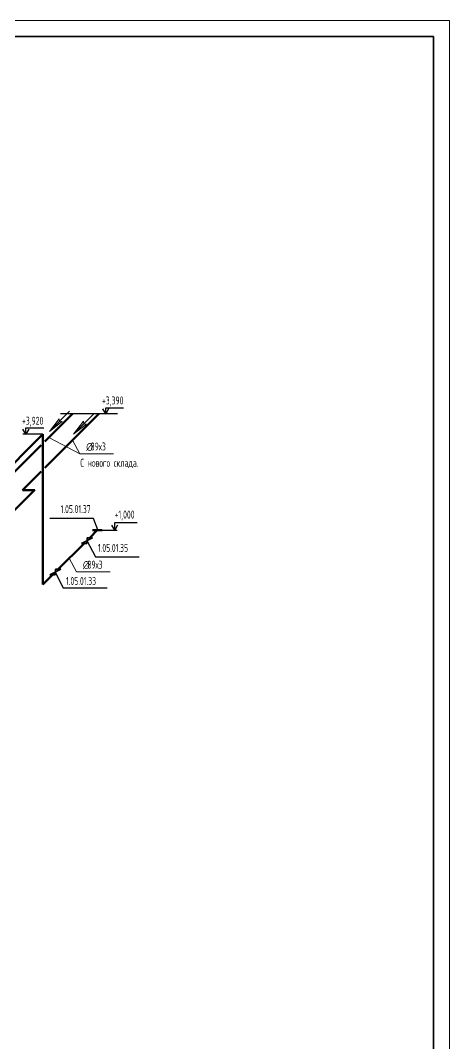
# Model space of a CAD drawing. Header units: millimetres. Extents: x -2281 to 17340, y -2563 to 4166.
# Drawn here: x 5926.1 to 6060, y 274.3 to 594 of the extents above; entities that cross this region are included whole.
import ezdxf

# ---------------------------------------------------------------- set-up
doc = ezdxf.new("R2010")
doc.units = ezdxf.units.MM
for name, pattern in [('K5LT32777', [0]), ('K5LT32781', [0]), ('K5LT32783', [0]), ('K5LT32788', [0]), ('K5LT32789', [0]), ('K5LT32823', [0]), ('K5LT_BASIC', [0]), ('K5LT_THIN', [0])]:
    doc.linetypes.add(name, pattern=pattern)
doc.layers.add('Системный слой', color=7, linetype='Continuous')
doc.styles.add('KTEXTSTYLE', font='GOST_AU.SHX', dxfattribs={"width": 0.96, "height": 5})

# ---------------------------------------------------------------- blocks, each defined once
blk = doc.blocks.new('U1161')
at = {"layer": 'Системный слой', "color": 7, "linetype": 'K5LT32823', "lineweight": 25}
for p, q in [((5927.74, 464.75), (5926.84, 466.3)), ((5933.1, 464.75), (5926.84, 464.75)), ((5927.74, 466.66), (5933.32, 466.66)), ((5927.74, 464.75), (5927.74, 466.66)), ((5928.64, 466.3), (5927.74, 464.75))]:
    blk.add_line(p, q, dxfattribs=at)
at = {"layer": 'Системный слой', "color": 7, "linetype": 'K5LT32823', "const_width": 0.25}
blk.add_lwpolyline([(5928.64, 466.3), (5927.74, 464.75), (5926.84, 466.3)], dxfattribs=at)
at = {"layer": 'Системный слой', "color": 7, "insert": (5926.56, 470.17), "char_height": 2.5, "attachment_point": 1, "style": 'KTEXTSTYLE'}
blk.add_mtext('\\H3.5;\\W0.965;\\Q15;\\Q0;\\W0.715;\\H2.50;+3,920', dxfattribs=at)
blk = doc.blocks.new('U1376')
at = {"layer": 'Системный слой'}
blk.add_hatch(color=7, dxfattribs=at).paths.add_polyline_path([(5942.67, 464.75), (5946.66, 467.83), (5945.84, 467.94), (5945.73, 468.76)])
at = {"layer": 'Системный слой', "color": 7, "linetype": 'K5LT_THIN', "lineweight": 13}
for p, q in [((5948.96, 471.08), (5942.67, 464.75)), ((5942.67, 464.75), (5945.73, 468.76)), ((5946.66, 467.83), (5942.67, 464.75)), ((5945.73, 468.76), (5945.84, 467.94)), ((5945.84, 467.94), (5946.66, 467.83))]:
    blk.add_line(p, q, dxfattribs=at)
blk = doc.blocks.new('U1377')
at = {"layer": 'Системный слой'}
blk.add_hatch(color=7, dxfattribs=at).paths.add_polyline_path([(5935.11, 465.55), (5939.11, 468.64), (5938.29, 468.75), (5938.17, 469.56)])
at = {"layer": 'Системный слой', "color": 7, "linetype": 'K5LT_THIN', "lineweight": 13}
for p, q in [((5941.41, 471.89), (5935.11, 465.55)), ((5935.11, 465.55), (5938.17, 469.56)), ((5939.11, 468.64), (5935.11, 465.55)), ((5938.17, 469.56), (5938.29, 468.75)), ((5938.29, 468.75), (5939.11, 468.64))]:
    blk.add_line(p, q, dxfattribs=at)
blk = doc.blocks.new('U1411')
at = {"layer": 'Системный слой', "color": 7, "linetype": 'K5LT_THIN', "lineweight": 13}
for q in [(5941.28, 425.93), (5954.07, 421.69)]:
    blk.add_line((5943.59, 421.69), q, dxfattribs=at)
at = {"layer": 'Системный слой', "color": 7, "char_height": 2.5, "attachment_point": 1, "style": 'KTEXTSTYLE'}
for s, insert in [('\\H3.5;\\W0.965;\\Q15;\\Q0;\\W0.715;\\H2.50;∅', (5945.59, 425.19)), ('\\H3.5;\\W0.965;\\Q15;\\Q0;\\W0.715;\\H2.50;89х3', (5946.91, 425.19))]:
    blk.add_mtext(s, dxfattribs=dict(at, insert=insert))
blk = doc.blocks.new('U1412')
at = {"layer": 'Системный слой', "color": 7, "linetype": 'K5LT_THIN', "lineweight": 13}
for q in [(5942.3, 462.86), (5955.09, 458.62)]:
    blk.add_line((5944.61, 458.62), q, dxfattribs=at)
at = {"layer": 'Системный слой', "color": 7, "char_height": 2.5, "attachment_point": 1, "style": 'KTEXTSTYLE'}
for s, insert in [('\\H3.5;\\W0.965;\\Q15;\\Q0;\\W0.715;\\H2.50;∅', (5946.61, 462.12)), ('\\H3.5;\\W0.965;\\Q15;\\Q0;\\W0.715;\\H2.50;89х3', (5947.93, 462.12))]:
    blk.add_mtext(s, dxfattribs=dict(at, insert=insert))

msp = doc.modelspace()

# ---------------------------------------------------------------- hatches: boundary and pattern name
at = {"layer": 'Системный слой', "true_color": 0x7fbfff}
msp.add_hatch(color=151, dxfattribs=at).paths.add_polyline_path([(5935.28112, 420.76201), (5936.94778, 420.76201), (5936.99833, 421.6459)])

# ---------------------------------------------------------------- linework, layer by layer
at = {"color": 7, "linetype": 'K5LT_THIN', "lineweight": 13}
for p, q in [((5219, 594), (6060, 594)), ((6060, 594), (6060, 0))]:
    msp.add_line(p, q, dxfattribs=at)
at = {"color": 5, "linetype": 'K5LT_BASIC', "lineweight": 35, "true_color": 0x0000ff}
for p, q in [((5239, 589), (6055, 589)), ((6055, 589), (6055, 5))]:
    msp.add_line(p, q, dxfattribs=at)
at = {"layer": 'Системный слой', "color": 191, "linetype": 'K5LT32781', "lineweight": 50, "true_color": 0xbf7fff}
for p, q in [((5933.69769, 462.44644), (5942.34095, 471.07714)), ((5915.07044, 443.84627), (5932.49769, 461.24819)), ((5926.71596, 447.27232), (5928.76344, 449.31981))]:
    msp.add_line(p, q, dxfattribs=at)
at = {"layer": 'Системный слой', "color": 211, "linetype": 'K5LT32783', "lineweight": 50, "true_color": 0xff7fff}
for p, q in [((5933.69769, 454.25406), (5950.52077, 471.07714)), ((5926.71596, 447.27232), (5932.49769, 453.05406)), ((5930.53599, 447.32112), (5895.94732, 412.73245)), ((5926.71596, 447.27232), (5930.5363, 447.27232))]:
    msp.add_line(p, q, dxfattribs=at)
at = {"layer": 'Системный слой', "color": 7, "linetype": 'K5LT32823', "lineweight": 25}
for p, q in [((5956.37436, 471.07714), (5938.61837, 471.07714)), ((5952.69833, 471.07714), (5951.79833, 472.63599)), ((5952.69833, 471.07714), (5952.69833, 472.98953)), ((5952.69833, 472.98953), (5958.28166, 472.98953)), ((5953.59833, 472.63599), (5952.69833, 471.07714)), ((5955.49362, 434.69744), (5954.59362, 436.25629)), ((5955.49362, 434.69744), (5955.49362, 437.10104)), ((5955.49362, 437.10104), (5962.46029, 437.10104)), ((5956.39362, 436.25629), (5955.49362, 434.69744)), ((5950.04988, 434.69744), (5956.2376, 434.69744))]:
    msp.add_line(p, q, dxfattribs=at)
at = {"layer": 'Системный слой', "color": 151, "linetype": 'K5LT32788', "lineweight": 50, "true_color": 0x7fbfff}
for p, q in [((5933.09769, 464.74526), (5574.82634, 106.4739)), ((5933.09769, 417.74526), (5933.09769, 464.74526)), ((5950.04988, 434.69744), (5947.69308, 432.34065)), ((5948.56654, 434.69744), (5951.53321, 434.69744)), ((5945.92532, 430.57288), (5937.88222, 422.52978)), ((5936.11445, 420.76201), (5933.09769, 417.74526))]:
    msp.add_line(p, q, dxfattribs=at)
at = {"layer": 'Системный слой', "color": 7, "linetype": 'K5LT_THIN', "lineweight": 13}
msp.add_line((5944.6087, 458.62039), (5934.96922, 463.71613), dxfattribs=at)
at = {"layer": 'Системный слой', "color": 7, "linetype": 'K5LT32777', "lineweight": 25}
for p, q in [((5948.03815, 438.34419), (5935.19092, 438.34419)), ((5948.87148, 438.34419), (5948.03815, 438.34419)), ((5950.18472, 434.85779), (5948.87148, 438.34419)), ((5946.74742, 431.5088), (5949.46743, 426.39098)), ((5949.46743, 426.39098), (5950.30077, 426.39098)), ((5950.30077, 426.39098), (5963.14799, 426.39098)), ((5936.942, 421.64169), (5939.43624, 416.66988)), ((5939.43624, 416.66988), (5940.26958, 416.66988)), ((5940.26958, 416.66988), (5953.1168, 416.66988))]:
    msp.add_line(p, q, dxfattribs=at)
at = {"layer": 'Системный слой', "color": 151, "linetype": 'K5LT32789', "lineweight": 35, "true_color": 0x7fbfff}
for p, q in [((5948.52642, 432.34065), (5945.09198, 430.57288)), ((5946.85975, 432.34065), (5946.75865, 430.57288)), ((5948.52642, 432.34065), (5946.85975, 432.34065)), ((5946.75865, 430.57288), (5945.09198, 430.57288)), ((5938.71555, 422.52978), (5935.28112, 420.76201)), ((5937.04888, 422.52978), (5936.94778, 420.76201)), ((5938.71555, 422.52978), (5937.04888, 422.52978)), ((5936.94778, 420.76201), (5935.28112, 420.76201))]:
    msp.add_line(p, q, dxfattribs=at)
at = {"layer": 'Системный слой', "color": 7, "linetype": 'K5LT32823', "const_width": 0.25}
for points in [[(5953.59833, 472.63599), (5952.69833, 471.07714), (5951.79833, 472.63599)], [(5956.39362, 436.25629), (5955.49362, 434.69744), (5954.59362, 436.25629)]]:
    msp.add_lwpolyline(points, dxfattribs=at)

# ---------------------------------------------------------------- block references
at = {"layer": 'Системный слой'}
for name in ['U1161', 'U1377', 'U1376', 'U1412', 'U1411']:
    msp.add_blockref(name, (0, 0), dxfattribs=at)

# ---------------------------------------------------------------- texts
at = {"layer": 'Системный слой', "color": 7, "char_height": 2.5, "attachment_point": 1, "style": 'KTEXTSTYLE'}
for s, insert in [('\\H3.5;\\W0.965;\\Q15;\\Q0;\\W0.715;\\H2.50;+3,390', (5951.52081, 476.5065)), ('\\H3.5;\\W0.965;\\Q15;\\Q0;\\W0.715;\\H2.50;С нового склада.', (5944.76753, 457.02659)), ('\\H3.5;\\W0.965;\\Q15;\\Q0;\\W0.715;\\H2.50;1.05.01.37', (5938.61718, 442.55566)), ('\\H3.5;\\W0.965;\\Q15;\\Q0;\\W0.715;\\H2.50;+1,000', (5955.4701, 440.84419)), ('\\H3.5;\\W0.965;\\Q15;\\Q0;\\W0.715;\\H2.50;1.05.01.35', (5950.24805, 430.43323)), ('\\H3.5;\\W0.965;\\Q15;\\Q0;\\W0.715;\\H2.50;1.05.01.33', (5940.29641, 420.09025))]:
    msp.add_mtext(s, dxfattribs=dict(at, insert=insert))

doc.saveas('drawing.dxf')
